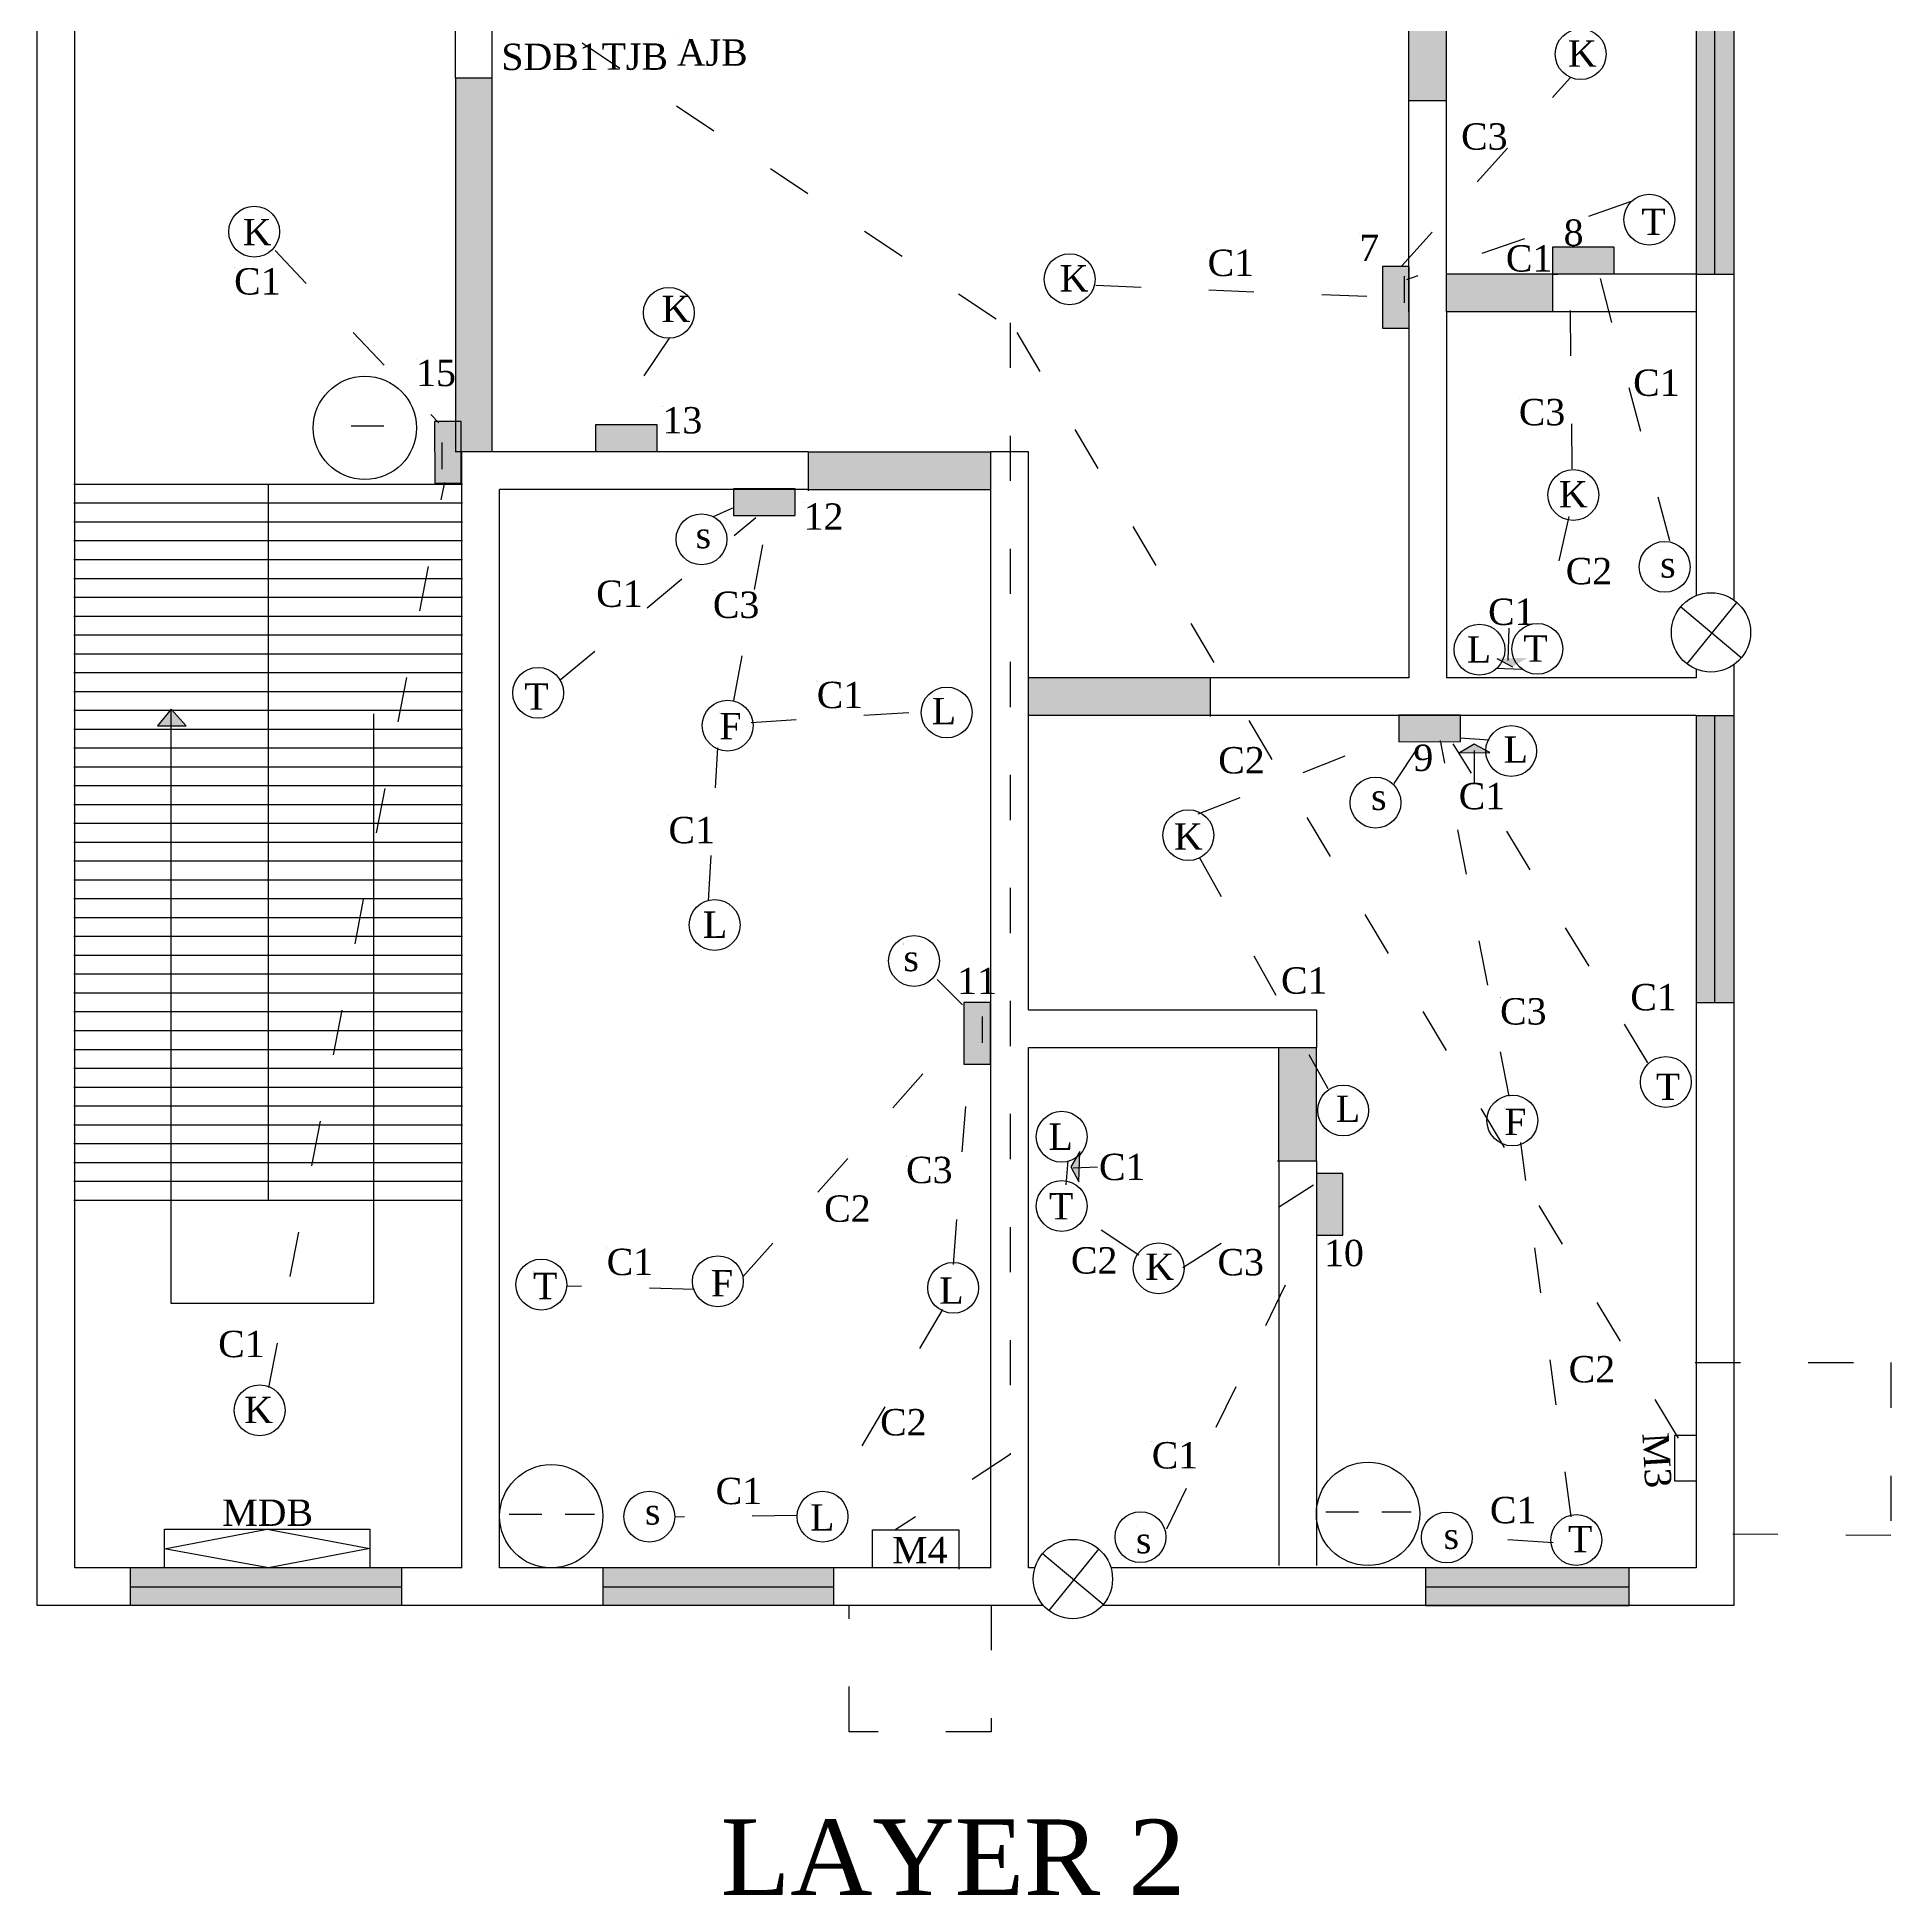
# Model space of a CAD drawing. Header units: inches. Extents: x 1 to 17879, y -3361 to 1909.
# Drawn here: x 3886.7 to 4378.8, y 852 to 1345 of the extents above; entities that cross this region are included whole.
import ezdxf

# ---------------------------------------------------------------- set-up
doc = ezdxf.new("R2010")
doc.units = ezdxf.units.IN
doc.header["$MEASUREMENT"] = 0
doc.linetypes.add('ACAD_ISO03W100', pattern=[30, 12, -18])

msp = doc.modelspace()

# ---------------------------------------------------------------- hatches: boundary and pattern name
for color, points in [(2, [(4260.85, 1383.97), (4255.07, 1383.97), (4250.85, 1383.97), (4250.85, 1328.2), (4260.85, 1328.2)]), (120, [(4337.07, 1369.37), (4337.07, 1383.97), (4327.07, 1383.97), (4327.07, 1369.37), (4327.07, 1282.17), (4337.07, 1282.17)]), (2, [(4007.35, 1334.17), (3997.75, 1334.17), (3997.75, 1234.97), (3999.45, 1234.97), (4007.35, 1234.97)]), (9, [(4305.35, 1289.27), (4288.98, 1289.27), (4288.98, 1282.24), (4301.64, 1282.24), (4305.35, 1282.24)]), (9, [(4250.88, 1267.79), (4250.88, 1284.16), (4243.85, 1284.16), (4243.85, 1271.5), (4243.85, 1267.79)]), (2, [(4288.96, 1282.17), (4260.85, 1282.17), (4260.85, 1272.17), (4288.96, 1272.17)]), (9, [(3999.23, 1226.63), (3999.23, 1243.01), (3992.2, 1243.01), (3992.2, 1230.35), (3992.2, 1226.63)]), (9, [(4051.3, 1242.16), (4034.92, 1242.16), (4034.92, 1235.14), (4047.58, 1235.14), (4051.3, 1235.14)]), (2, [(4139.81, 1234.97), (4091.36, 1234.97), (4091.36, 1224.97), (4139.81, 1224.97)]), (9, [(4087.91, 1225.16), (4071.53, 1225.16), (4071.53, 1218.14), (4084.19, 1218.14), (4087.91, 1218.14)]), (2, [(4198.1, 1174.97), (4149.81, 1174.97), (4149.81, 1164.97), (4198.1, 1164.97)]), (9, [(4264.53, 1165.08), (4248.15, 1165.08), (4248.15, 1158.05), (4260.81, 1158.05), (4264.53, 1158.05)]), (120, [(4337.07, 1164.97), (4327.07, 1164.97), (4327.07, 1088.81), (4337.07, 1088.81)]), (9, [(4139.72, 1072.46), (4139.72, 1088.83), (4132.69, 1088.83), (4132.69, 1076.17), (4132.69, 1072.46)]), (2, [(4226.28, 1076.87), (4216.28, 1076.87), (4216.28, 1046.74), (4226.28, 1046.74)]), (9, [(4233.33, 1027.08), (4233.33, 1043.46), (4226.3, 1043.46), (4226.3, 1030.8), (4226.3, 1027.08)]), (120, [(3983.41, 938.77), (3911.37, 938.77), (3911.37, 928.77), (3983.41, 928.77)]), (120, [(4098.07, 938.77), (4036.87, 938.77), (4036.87, 928.77), (4098.07, 928.77)]), (120, [(4309.35, 938.77), (4255.27, 938.77), (4255.27, 928.77), (4309.35, 928.77)])]:
    msp.add_hatch(color=color).paths.add_polyline_path(points)
at = {"linetype": 'ACAD_ISO03W100'}
for points in [[(4278.32, 1177.94), (4282.21, 1180.25), (4274.15, 1180.15)], [(4268.18, 1157.38), (4264.29, 1155.08), (4272.34, 1155.18)], [(4161.11, 1045.26), (4163.23, 1041.26), (4163.51, 1049.31)]]:
    msp.add_hatch(color=7, dxfattribs=at).paths.add_polyline_path(points)
h = msp.add_hatch(color=256)
h.paths.add_polyline_path([(3922.27, 1166.4), (3922.05, 1166.4), (3918.61, 1162.23), (3922.27, 1162.23)])
h.paths.add_polyline_path([(3922.51, 1166.4), (3922.27, 1166.4), (3922.27, 1162.23), (3926.26, 1162.23)])

# ---------------------------------------------------------------- linework, layer by layer
for p, q in [((4007.35, 1435.47), (4007.35, 1334.17)), ((3997.75, 1334.17), (3997.75, 1425.77)), ((4250.85, 1328.2), (4250.85, 1383.97)), ((4260.85, 1328.2), (4260.85, 1383.97)), ((4332.07, 1282.17), (4332.07, 1383.97)), ((4327.07, 1369.37), (4327.07, 1272.17)), ((4337.07, 1369.37), (4337.07, 1272.17)), ((3886.67, 1234.97), (3886.67, 1352.57)), ((3896.67, 1234.97), (3896.67, 1352.57)), ((4007.35, 1334.17), (3997.75, 1334.17)), ((3997.75, 1334.17), (3997.75, 1234.91)), ((4007.35, 1334.17), (4007.35, 1234.97)), ((4250.85, 1272.17), (4250.85, 1328.2)), ((4250.85, 1328.2), (4260.85, 1328.2)), ((4260.85, 1272.17), (4260.85, 1328.2)), ((4305.35, 1289.27), (4288.98, 1289.27)), ((4288.98, 1289.27), (4288.98, 1282.21)), ((4305.35, 1282.25), (4305.35, 1289.27)), ((4250.88, 1284.16), (4243.82, 1284.16)), ((4243.82, 1284.16), (4243.86, 1267.79)), ((4250.88, 1267.79), (4250.88, 1284.16)), ((4288.96, 1282.17), (4260.84, 1282.17)), ((4327.07, 1282.17), (4288.96, 1282.17)), ((4288.96, 1282.17), (4290.41, 1282.17)), ((4288.96, 1282.17), (4288.96, 1272.17)), ((4288.98, 1282.21), (4305.35, 1282.25)), ((4297.06, 1282.24), (4297.06, 1282.29)), ((4327.07, 1282.17), (4337.06, 1282.17)), ((4249.68, 1274.56), (4249.68, 1281.58)), ((4250.85, 1272.17), (4250.85, 1174.97)), ((4260.85, 1272.17), (4260.85, 1174.97)), ((4288.96, 1272.17), (4260.85, 1272.17)), ((4327.07, 1272.17), (4288.96, 1272.17)), ((4327.07, 1272.17), (4288.96, 1272.17)), ((4327.07, 1272.17), (4327.07, 1196.8)), ((4337.07, 1272.17), (4337.07, 1195.66)), ((4243.86, 1267.79), (4250.88, 1267.79)), ((3999.23, 1243.01), (3992.17, 1243.01)), ((3992.17, 1243.01), (3992.21, 1226.63)), ((3999.23, 1226.63), (3999.23, 1243.01)), ((3970.06, 1241.85), (3978.73, 1241.85)), ((4051.3, 1242.16), (4034.92, 1242.16)), ((4034.92, 1242.16), (4034.92, 1235.1)), ((4051.3, 1235.14), (4051.3, 1242.16)), ((3886.67, 933.77), (3886.67, 1234.97)), ((3896.67, 938.77), (3896.67, 1234.97)), ((3994.17, 1230.39), (3994.17, 1237.41)), ((3999.45, 1234.97), (3997.75, 1234.97)), ((3999.45, 938.77), (3999.45, 1234.97)), ((4091.36, 1234.97), (3999.45, 1234.97)), ((4043.01, 1235.14), (4043.01, 1235.18)), ((4091.36, 1234.97), (4091.36, 1224.61)), ((4091.36, 1234.97), (4139.81, 1234.97)), ((4139.81, 938.77), (4139.81, 1234.97)), ((4149.81, 1234.97), (4139.81, 1234.97)), ((4149.81, 1086.87), (4149.81, 1234.97)), ((3896.44, 1226.4), (3999.62, 1226.4)), ((3948.03, 1226.4), (3948.03, 1036.4)), ((3992.21, 1226.63), (3999.23, 1226.63)), ((4009.45, 938.77), (4009.45, 1224.97)), ((4091.36, 1224.97), (4009.45, 1224.97)), ((4087.91, 1225.16), (4071.53, 1225.16)), ((4071.53, 1225.16), (4071.53, 1218.1)), ((4087.91, 1218.14), (4087.91, 1225.16)), ((4091.36, 1224.97), (4139.81, 1224.97)), ((3896.44, 1221.4), (3999.62, 1221.4)), ((4071.53, 1218.1), (4087.91, 1218.1)), ((4079.62, 1218.14), (4079.62, 1218.18)), ((3896.44, 1216.4), (3999.62, 1216.4)), ((3896.44, 1211.4), (3999.62, 1211.4)), ((3896.44, 1206.4), (3999.62, 1206.4)), ((3896.44, 1201.4), (3999.62, 1201.4)), ((3896.44, 1196.4), (3999.62, 1196.4)), ((4339.07, 1180.29), (4322.9, 1193.85)), ((4324.71, 1178.75), (4337.9, 1195.03)), ((3896.44, 1191.4), (3999.62, 1191.4)), ((3896.44, 1186.4), (3999.62, 1186.4)), ((4331.03, 1187.06), (4331.03, 1187.06)), ((4331.03, 1187.06), (4331.03, 1187.06)), ((4331.03, 1187.06), (4331.03, 1187.06)), ((4331.03, 1187.06), (4331.03, 1187.06)), ((4331.03, 1187.06), (4331.03, 1187.06)), ((4331.03, 1187.06), (4331.03, 1187.06)), ((4331.03, 1187.06), (4331.03, 1187.06)), ((4331.03, 1187.06), (4331.03, 1187.06)), ((4331.03, 1187.06), (4331.03, 1187.06)), ((4331.03, 1187.06), (4331.03, 1187.06)), ((4331.03, 1187.06), (4331.03, 1187.06)), ((4331.03, 1187.06), (4331.03, 1187.06)), ((4331.03, 1187.06), (4331.03, 1187.06)), ((4331.03, 1187.06), (4331.03, 1187.06)), ((4331.03, 1187.06), (4331.03, 1187.06)), ((4331.03, 1187.06), (4331.03, 1187.06)), ((4331.03, 1187.06), (4331.03, 1187.06)), ((4331.03, 1187.06), (4331.03, 1187.06)), ((4331.03, 1187.06), (4331.03, 1187.06)), ((4331.03, 1187.06), (4331.03, 1187.06)), ((4331.03, 1187.06), (4331.03, 1187.06)), ((3896.44, 1181.4), (3999.62, 1181.4)), ((4337.07, 1178.45), (4337.07, 1174.97)), ((3896.44, 1176.4), (3999.62, 1176.4)), ((4198.1, 1174.97), (4149.77, 1174.97)), ((4250.85, 1174.97), (4198.1, 1174.97)), ((4198.1, 1174.97), (4198.1, 1164.69)), ((4327.07, 1174.97), (4260.85, 1174.97)), ((4327.07, 1177.31), (4327.07, 1174.97)), ((4337.07, 1174.97), (4337.07, 1078.97)), ((3896.44, 1171.4), (3999.62, 1171.4)), ((3896.44, 1166.4), (3999.62, 1166.4)), ((3922.27, 1166.66), (3918.61, 1162.23)), ((3922.27, 1008.99), (3922.27, 1166.66)), ((3926.26, 1162.23), (3922.27, 1166.66)), ((3976, 1165.43), (3976, 1008.99)), ((4198.1, 1164.97), (4149.76, 1164.97)), ((4327.07, 1164.97), (4198.1, 1164.97)), ((4264.53, 1165.08), (4248.15, 1165.08)), ((4248.15, 1165.08), (4248.15, 1158.02)), ((4264.53, 1158.06), (4264.53, 1165.08)), ((4327.07, 1164.97), (4327.07, 1078.97)), ((4327.07, 1164.97), (4337.07, 1164.97)), ((4332.07, 1088.81), (4332.07, 1164.97)), ((3896.44, 1161.4), (3999.62, 1161.4)), ((3918.61, 1162.23), (3918.61, 1162.23)), ((3918.61, 1162.23), (3926.26, 1162.23)), ((3896.44, 1156.4), (3999.62, 1156.4)), ((4248.15, 1158.02), (4264.53, 1158.06)), ((4256.23, 1158.05), (4256.23, 1158.1)), ((3896.44, 1151.4), (3999.62, 1151.4)), ((3896.44, 1146.4), (3999.62, 1146.4)), ((3896.44, 1141.4), (3999.62, 1141.4)), ((3896.44, 1136.4), (3999.62, 1136.4)), ((3896.44, 1131.4), (3999.62, 1131.4)), ((3896.44, 1126.4), (3999.62, 1126.4)), ((3896.44, 1121.4), (3999.62, 1121.4)), ((3896.44, 1116.4), (3999.62, 1116.4)), ((3896.44, 1111.4), (3999.62, 1111.4)), ((3896.44, 1106.4), (3999.62, 1106.4)), ((3896.44, 1101.4), (3999.62, 1101.4)), ((3896.44, 1096.4), (3999.62, 1096.4)), ((3896.44, 1091.4), (3999.62, 1091.4)), ((3896.44, 1086.4), (3999.62, 1086.4)), ((4139.72, 1088.83), (4132.66, 1088.83)), ((4132.66, 1088.83), (4132.7, 1072.46)), ((4137.66, 1078.09), (4137.66, 1085.11)), ((4139.72, 1072.46), (4139.72, 1088.83)), ((4149.81, 1086.87), (4226.28, 1086.87)), ((4226.28, 1086.87), (4226.28, 1076.87)), ((4327.07, 1088.81), (4337.07, 1088.81)), ((3896.44, 1081.4), (3999.62, 1081.4)), ((3896.44, 1076.4), (3999.62, 1076.4)), ((4149.81, 938.77), (4149.81, 1076.87)), ((4149.81, 1076.87), (4226.28, 1076.87)), ((4216.28, 1046.74), (4216.28, 1076.87)), ((4226.28, 1046.74), (4226.28, 1076.87)), ((4327.07, 1078.97), (4327.07, 938.77)), ((4337.07, 1078.97), (4337.07, 933.77)), ((3896.44, 1071.4), (3999.62, 1071.4)), ((4132.7, 1072.46), (4139.72, 1072.46)), ((3896.44, 1066.4), (3999.62, 1066.4)), ((3896.44, 1061.4), (3999.62, 1061.4)), ((3896.44, 1056.4), (3999.62, 1056.4)), ((3896.44, 1051.4), (3999.62, 1051.4)), ((3896.44, 1046.4), (3999.62, 1046.4)), ((4226.28, 1046.74), (4215.92, 1046.74)), ((4216.28, 1046.74), (4216.28, 939.41)), ((4226.28, 1046.74), (4226.28, 939.41)), ((3896.44, 1041.4), (3999.62, 1041.4)), ((4233.33, 1043.46), (4226.27, 1043.46)), ((4226.27, 1043.46), (4226.31, 1027.08)), ((4233.33, 1027.08), (4233.33, 1043.46)), ((3896.44, 1036.4), (3999.62, 1036.4)), ((4226.3, 1035.38), (4226.35, 1035.38)), ((4226.31, 1027.08), (4233.33, 1027.08)), ((3976, 1008.99), (3922.27, 1008.99)), ((4327.07, 973.92), (4321.35, 973.92)), ((4321.35, 973.92), (4321.35, 961.9)), ((4321.35, 961.9), (4327.08, 961.9)), ((4011.99, 953), (4020.65, 953)), ((4026.82, 953), (4034.65, 953)), ((4228.82, 953.64), (4237.49, 953.64)), ((4243.65, 953.64), (4251.48, 953.64)), ((3920.47, 938.67), (3920.47, 949.09)), ((3920.47, 949.09), (3975.03, 949.09)), ((3920.47, 943.88), (3947.75, 949.09)), ((3947.75, 949.09), (3975.03, 943.91)), ((3975.03, 949.09), (3975.03, 938.73)), ((4108.46, 938.77), (4108.46, 948.91)), ((4108.46, 948.91), (4131.33, 948.91)), ((4131.33, 948.91), (4131.33, 938.45)), ((3948.06, 938.77), (3920.47, 943.88)), ((3975.03, 943.91), (3948.06, 938.77)), ((4169.67, 929.05), (4153.5, 942.62)), ((4155.31, 927.51), (4168.5, 943.79)), ((3999.45, 938.77), (3896.67, 938.77)), ((3911.37, 938.77), (3911.37, 928.77)), ((3983.41, 938.77), (3983.41, 928.79)), ((4036.87, 938.77), (4009.45, 938.77)), ((4098.07, 938.77), (4036.87, 938.77)), ((4036.87, 938.77), (4036.87, 928.77)), ((4139.81, 938.77), (4098.07, 938.77)), ((4098.07, 938.77), (4098.07, 928.77)), ((4151.53, 938.77), (4149.81, 938.77)), ((4255.27, 938.77), (4171.72, 938.77)), ((4327.07, 938.77), (4255.27, 938.77)), ((4255.27, 938.77), (4255.27, 928.77)), ((4309.35, 929.07), (4309.35, 938.77)), ((3886.67, 928.77), (3886.67, 933.77)), ((3911.37, 933.77), (3983.41, 933.78)), ((4036.87, 933.77), (4098.07, 933.77)), ((4161.63, 935.82), (4161.63, 935.82)), ((4161.63, 935.82), (4161.63, 935.82)), ((4161.63, 935.82), (4161.63, 935.82)), ((4161.63, 935.82), (4161.63, 935.82)), ((4161.63, 935.82), (4161.63, 935.82)), ((4161.63, 935.82), (4161.63, 935.82)), ((4161.63, 935.82), (4161.63, 935.82)), ((4161.63, 935.82), (4161.63, 935.82)), ((4161.63, 935.82), (4161.63, 935.82)), ((4161.63, 935.82), (4161.63, 935.82)), ((4161.63, 935.82), (4161.63, 935.82)), ((4161.63, 935.82), (4161.63, 935.82)), ((4161.63, 935.82), (4161.63, 935.82)), ((4161.63, 935.82), (4161.63, 935.82)), ((4161.63, 935.82), (4161.63, 935.82)), ((4161.63, 935.82), (4161.63, 935.82)), ((4161.63, 935.82), (4161.63, 935.82)), ((4161.63, 935.82), (4161.63, 935.82)), ((4161.63, 935.82), (4161.63, 935.82)), ((4161.63, 935.82), (4161.63, 935.82)), ((4161.63, 935.82), (4161.63, 935.82)), ((4255.27, 933.77), (4309.35, 933.77)), ((4337.07, 933.77), (4337.07, 928.77)), ((3891.67, 928.77), (3886.67, 928.77)), ((4036.87, 928.77), (3891.67, 928.77)), ((4098.07, 928.77), (4036.87, 928.77)), ((4153.82, 928.77), (4098.07, 928.77)), ((4255.27, 928.77), (4169.43, 928.77)), ((4332.07, 928.77), (4255.27, 928.77)), ((4255.27, 928.77), (4309.35, 928.77)), ((4309.35, 928.77), (4309.35, 929.07)), ((4337.07, 928.77), (4332.07, 928.77))]:
    msp.add_line(p, q)
at = {"color": 3, "linetype": 'ACAD_ISO03W100'}
for p, q in [((4031.4, 1343.48), (4146.71, 1266.63)), ((4144.96, 1269.25), (4144.96, 968.84)), ((4146.71, 1266.63), (4322.31, 973.2)), ((4144.96, 968.84), (4114.39, 948.75))]:
    msp.add_line(p, q, dxfattribs=at)
at = {"linetype": 'ACAD_ISO03W100'}
for p, q in [((4248.98, 1284.31), (4293.68, 1334.24)), ((4309.83, 1301.4), (4250.17, 1280.6)), ((3949.85, 1288.38), (3993.35, 1242.65)), ((4294.2, 1230.45), (4293.59, 1282.25)), ((4320.11, 1211.34), (4300.99, 1283.49)), ((4167.74, 1279.17), (4243.62, 1276.09)), ((4054.45, 1265.13), (4039.07, 1242.35)), ((3948.15, 986.63), (3994.86, 1226.81)), ((4066.25, 1217.78), (4071.32, 1220.07)), ((4071.59, 1169), (4080.8, 1217.97)), ((4293.32, 1217.78), (4287, 1190.07)), ((4025.53, 1174.44), (4077.45, 1217.55)), ((4277.38, 1188.22), (4277.14, 1179.61)), ((4274.15, 1180.15), (4278.32, 1177.94)), ((4280.89, 1177.22), (4273.93, 1177.46)), ((4076.19, 1163.14), (4122.25, 1166.07)), ((4194.87, 1138.88), (4248.65, 1160.04)), ((4272.11, 1158.48), (4264.39, 1158.94)), ((4064.89, 1115.84), (4067.4, 1156.44)), ((4246.96, 1146.92), (4254.16, 1157.93)), ((4277.45, 1063.94), (4259.24, 1158.35)), ((4314.3, 1072.83), (4262.63, 1157.5)), ((4268.18, 1157.38), (4264.29, 1155.08)), ((4264.29, 1155.08), (4272.34, 1155.18)), ((4272.34, 1155.18), (4268.18, 1157.38)), ((4268.28, 1147.11), (4268.28, 1155.72)), ((4195.12, 1127.44), (4229.29, 1066.05)), ((4125.6, 1094.91), (4132.3, 1088.21)), ((4074.04, 1016.01), (4132.42, 1081.81)), ((4129.93, 1019.32), (4134.07, 1072.71)), ((4293.9, 952.35), (4280.55, 1051.64)), ((4159.87, 1040.43), (4160.41, 1046.83)), ((4163.51, 1049.31), (4161.11, 1045.26)), ((4161.11, 1045.26), (4163.23, 1041.26)), ((4163.23, 1041.26), (4163.51, 1049.31)), ((4168.2, 1045.11), (4161.69, 1044.83)), ((4190.84, 1018.54), (4225.55, 1040.43)), ((4179.1, 1021.74), (4164.68, 1031.35)), ((4186.57, 949.14), (4225.55, 1029.22)), ((4061.21, 1012.7), (4027.26, 1013.52)), ((4127.03, 1007.32), (4098.06, 958.48)), ((4326.86, 993.25), (4378.79, 993.25)), ((4378.79, 993.25), (4378.79, 947.4)), ((4088.53, 952.69), (4055.83, 952.27)), ((4289.1, 945.41), (4266.67, 947.01)), ((4378.79, 947.4), (4326.86, 947.86)), ((4102.22, 895.28), (4102.22, 928.91)), ((4139.94, 928.91), (4139.94, 895.28)), ((4139.94, 895.28), (4102.22, 895.28))]:
    msp.add_line(p, q, dxfattribs=at)
for centre, radius in [((4296.44, 1340.52), 6.75), ((4314.66, 1296.6), 6.75), ((3944.3, 1293.4), 6.75), ((4160.76, 1280.78), 6.75), ((4054.36, 1271.88), 6.75), ((3973.68, 1241.33), 13.71), ((4294.49, 1223.53), 6.75), ((4063.05, 1211.77), 6.75), ((4318.76, 1204.44), 6.75), ((4331.03, 1187.06), 10.52), ((4269.59, 1182.46), 6.75), ((4284.95, 1182.68), 6.75), ((4019.66, 1171), 6.75), ((4069.99, 1162.32), 6.75), ((4128.14, 1165.79), 6.75), ((4277.99, 1155.57), 6.75), ((4241.98, 1141.89), 6.75), ((4192.28, 1133.25), 6.75), ((4066.52, 1109.4), 6.75), ((4119.46, 1099.86), 6.75), ((4319.04, 1067.73), 6.75), ((4233.4, 1060.17), 6.75), ((4278.31, 1057.53), 6.75), ((4158.68, 1053.2), 6.75), ((4158.68, 1034.82), 6.75), ((4020.53, 1013.97), 6.75), ((4067.39, 1014.84), 6.75), ((4184.42, 1018.28), 6.75), ((4129.87, 1013.1), 6.75), ((3945.72, 980.59), 6.75), ((4239.99, 953.12), 13.71), ((4023.16, 952.48), 13.71), ((4049.17, 952.38), 6.75), ((4095.16, 952.38), 6.75), ((4179.59, 946.95), 6.75), ((4260.9, 946.86), 6.75), ((4295.3, 946.18), 6.75), ((4161.63, 935.82), 10.52)]:
    msp.add_circle(centre, radius)

# ---------------------------------------------------------------- texts
at = {"linetype": 'ACAD_ISO03W100', "attachment_point": 1}
for s, insert, char_height, width in [('s{\\fTimes New Roman|b0|i0|c0|p18;\\H35x;\\PSDB1}', (4009.9, 1343.64), 0.2, 15.518), ('s{\\fTimes New Roman|b0|i0|c0|p18;\\H35x;\\PTJB}', (4036.52, 1343.7), 0.2, 15.518), ('s{\\fTimes New Roman|b0|i0|c0|p18;\\H35x;\\PAJB}', (4056.49, 1344.78), 0.2, 15.518), ('s{\\fTimes New Roman|b0|i0|c0|p18;\\H35x;\\PK}', (4293.04, 1344.51), 0.2, 15.518), ('s{\\fTimes New Roman|b0|i0|c0|p18;\\H35x;\\PC3}', (4264.69, 1322.5), 0.2, 15.518), ('s{\\fTimes New Roman|b0|i0|c0|p18;\\H35x;\\PK}', (3941.25, 1297.13), 0.2, 15.518), ('{\\C1;s\\fTimes New Roman|b0|i0|c0|p18;\\H35x;\\P8}', (4291.91, 1296.97), 0.2, 15.518), ('s{\\fTimes New Roman|b0|i0|c0|p18;\\H35x;\\PT}', (4312.55, 1299.86), 0.2, 15.518), ('{\\C1;s\\fTimes New Roman|b0|i0|c0|p18;\\H35x;\\P7}', (4237.66, 1292.96), 0.2, 15.518), ('s{\\fTimes New Roman|b0|i0|c0|p18;\\H35x;\\PC1}', (4197.41, 1288.97), 0.2, 15.518), ('s{\\fTimes New Roman|b0|i0|c0|p18;\\H35x;\\PC1}', (4276.58, 1290.15), 0.2, 15.518), ('s{\\fTimes New Roman|b0|i0|c0|p18;\\H35x;\\PC1}', (3938.96, 1284.06), 0.2, 15.518), ('s{\\fTimes New Roman|b0|i0|c0|p18;\\H35x;\\PK}', (4158.13, 1284.86), 0.2, 15.518), ('s{\\fTimes New Roman|b0|i0|c0|p18;\\H35x;\\PK}', (4052.45, 1276.73), 0.2, 15.518), ('{\\C1;s\\fTimes New Roman|b0|i0|c0|p18;\\H35x;\\P15}', (3987.28, 1259.75), 0.2, 15.518), ('s{\\fTimes New Roman|b0|i0|c0|p18;\\H35x;\\PC1}', (4310.37, 1257.16), 0.2, 15.518), ('s{\\fTimes New Roman|b0|i0|c0|p18;\\H35x;\\PC3}', (4280.02, 1249.35), 0.2, 15.518), ('{\\C1;s\\fTimes New Roman|b0|i0|c0|p18;\\H35x;\\P13}', (4052.67, 1247.19), 0.2, 15.518), ('s{\\fTimes New Roman|b0|i0|c0|p18;\\H35x;\\PK}', (4290.65, 1227.55), 0.2, 15.518), ('{\\C1;s\\fTimes New Roman|b0|i0|c0|p18;\\H35x;\\P12}', (4090.16, 1221.63), 0.2, 15.518), ('s{\\fTimes New Roman|b0|i0|c0|p18;\\H35x;\\Ps}', (4061.47, 1216.73), 0.2, 15.518), ('s{\\fTimes New Roman|b0|i0|c0|p18;\\H35x;\\Ps}', (4317.54, 1208.93), 0.2, 15.518), ('s{\\fTimes New Roman|b0|i0|c0|p18;\\H35x;\\PC2}', (4292.47, 1207.16), 0.2, 15.518), ('s{\\fTimes New Roman|b0|i0|c0|p18;\\H35x;\\PC1}', (4035.08, 1201.16), 0.2, 15.518), ('s{\\fTimes New Roman|b0|i0|c0|p18;\\H35x;\\PC3}', (4066.06, 1198.22), 0.2, 15.518), ('s{\\fTimes New Roman|b0|i0|c0|p18;\\H35x;\\PC1}', (4271.86, 1196.36), 0.2, 15.518), ('s{\\fTimes New Roman|b0|i0|c0|p18;\\H35x;\\PL}', (4266.19, 1186.35), 0.2, 15.518), ('s{\\fTimes New Roman|b0|i0|c0|p18;\\H35x;\\PT}', (4281.22, 1186.59), 0.2, 15.518), ('s{\\fTimes New Roman|b0|i0|c0|p18;\\H35x;\\PT}', (4016, 1173.86), 0.2, 15.518), ('s{\\fTimes New Roman|b0|i0|c0|p18;\\H35x;\\PC1}', (4093.63, 1174.29), 0.2, 15.518), ('s{\\fTimes New Roman|b0|i0|c0|p18;\\H35x;\\PL}', (4124.18, 1170.01), 0.2, 15.518), ('s{\\fTimes New Roman|b0|i0|c0|p18;\\H35x;\\PF}', (4067.79, 1166), 0.2, 15.518), ('s{\\fTimes New Roman|b0|i0|c0|p18;\\H35x;\\PL}', (4275.99, 1159.78), 0.2, 15.518), ('s{\\fTimes New Roman|b0|i0|c0|p18;\\H35x;\\PC2}', (4200.22, 1156.96), 0.2, 15.518), ('{\\C1;s\\fTimes New Roman|b0|i0|c0|p18;\\H35x;\\P9}', (4252.02, 1157.62), 0.2, 15.518), ('s{\\fTimes New Roman|b0|i0|c0|p18;\\H35x;\\Ps}', (4240.8, 1147.25), 0.2, 15.518), ('s{\\fTimes New Roman|b0|i0|c0|p18;\\H35x;\\PC1}', (4264.06, 1147.45), 0.2, 15.518), ('s{\\fTimes New Roman|b0|i0|c0|p18;\\H35x;\\PC1}', (4054.28, 1138.43), 0.2, 15.518), ('s{\\fTimes New Roman|b0|i0|c0|p18;\\H35x;\\PK}', (4188.46, 1136.72), 0.2, 15.518), ('s{\\fTimes New Roman|b0|i0|c0|p18;\\H35x;\\PL}', (4063.43, 1113.32), 0.2, 15.518), ('s{\\fTimes New Roman|b0|i0|c0|p18;\\H35x;\\Ps}', (4116.65, 1104.48), 0.2, 15.518), ('{\\C1;s\\fTimes New Roman|b0|i0|c0|p18;\\H35x;\\P11}', (4130.93, 1098.39), 0.2, 15.518), ('s{\\fTimes New Roman|b0|i0|c0|p18;\\H35x;\\PC1}', (4216.89, 1098.51), 0.2, 15.518), ('s{\\fTimes New Roman|b0|i0|c0|p18;\\H35x;\\PC3}', (4275.04, 1090.32), 0.2, 15.518), ('s{\\fTimes New Roman|b0|i0|c0|p18;\\H35x;\\PC1}', (4309.62, 1094.09), 0.2, 15.518), ('s{\\fTimes New Roman|b0|i0|c0|p18;\\H35x;\\PT}', (4316.39, 1070.3), 0.2, 15.518), ('s{\\fTimes New Roman|b0|i0|c0|p18;\\H35x;\\PL}', (4231.45, 1064.46), 0.2, 15.518), ('s{\\fTimes New Roman|b0|i0|c0|p18;\\H35x;\\PF}', (4276.18, 1060.98), 0.2, 15.518), ('s{\\fTimes New Roman|b0|i0|c0|p18;\\H35x;\\PL}', (4155.17, 1057.06), 0.2, 15.518), ('s{\\fTimes New Roman|b0|i0|c0|p18;\\H35x;\\PC3}', (4117.35, 1048.23), 0.2, 15.518), ('s{\\fTimes New Roman|b0|i0|c0|p18;\\H35x;\\PC1}', (4168.56, 1049.03), 0.2, 15.518), ('s{\\fTimes New Roman|b0|i0|c0|p18;\\H35x;\\PC2}', (4095.61, 1037.98), 0.2, 15.518), ('s{\\fTimes New Roman|b0|i0|c0|p18;\\H35x;\\PT}', (4155.3, 1038.58), 0.2, 15.518), ('{\\C1;s\\fTimes New Roman|b0|i0|c0|p18;\\H35x;\\P10}', (4228.3, 1026.18), 0.2, 15.518), ('s{\\fTimes New Roman|b0|i0|c0|p18;\\H35x;\\PC1}', (4037.87, 1023.83), 0.2, 15.518), ('s{\\fTimes New Roman|b0|i0|c0|p18;\\H35x;\\PC2}', (4161.12, 1024.23), 0.2, 15.518), ('s{\\fTimes New Roman|b0|i0|c0|p18;\\H35x;\\PK}', (4180.85, 1022.55), 0.2, 15.518), ('s{\\fTimes New Roman|b0|i0|c0|p18;\\H35x;\\PC3}', (4200.02, 1023.75), 0.2, 15.518), ('s{\\fTimes New Roman|b0|i0|c0|p18;\\H35x;\\PT}', (4018.33, 1017.42), 0.2, 15.518), ('s{\\fTimes New Roman|b0|i0|c0|p18;\\H35x;\\PF}', (4065.56, 1018.16), 0.2, 15.518), ('s{\\fTimes New Roman|b0|i0|c0|p18;\\H35x;\\PL}', (4126.18, 1016.2), 0.2, 15.518), ('s{\\fTimes New Roman|b0|i0|c0|p18;\\H35x;\\PC1}', (3934.73, 1002.04), 0.2, 15.518), ('s{\\fTimes New Roman|b0|i0|c0|p18;\\H35x;\\PC2}', (4293.25, 995.35), 0.2, 15.518), ('s{\\fTimes New Roman|b0|i0|c0|p18;\\H35x;\\PK}', (3941.65, 984.53), 0.2, 15.518), ('s{\\fTimes New Roman|b0|i0|c0|p18;\\H35x;\\PC2}', (4110.47, 981.28), 0.2, 15.518), ('s{\\fTimes New Roman|b0|i0|c0|p18;\\H35x;\\PC1}', (4182.57, 972.5), 0.2, 15.518), ('s{\\fTimes New Roman|b0|i0|c0|p18;\\H35x;\\PC1}', (4066.8, 963.03), 0.2, 15.518), ('s{\\fTimes New Roman|b0|i0|c0|p18;\\H35x;\\PMDB}', (3935.82, 957.26), 0.2, 15.518), ('s{\\fTimes New Roman|b0|i0|c0|p18;\\H35x;\\Ps}', (4048.02, 957.61), 0.2, 15.518), ('s{\\fTimes New Roman|b0|i0|c0|p18;\\H35x;\\PC1}', (4272.34, 957.96), 0.2, 15.518), ('s{\\fTimes New Roman|b0|i0|c0|p18;\\H35x;\\PL}', (4091.87, 956.01), 0.2, 15.518), ('s{\\fTimes New Roman|b0|i0|c0|p18;\\H35x;\\PM4}', (4113.68, 947.32), 0.2, 15.518), ('s{\\fTimes New Roman|b0|i0|c0|p18;\\H35x;\\Ps}', (4178.35, 949.98), 0.2, 15.518), ('s{\\fTimes New Roman|b0|i0|c0|p18;\\H35x;\\Ps}', (4260.03, 951.16), 0.2, 15.518), ('s{\\fTimes New Roman|b0|i0|c0|p18;\\H35x;\\PT}', (4293.1, 950.26), 0.2, 15.518), ('{\\fTimes New Roman|b0|i0|c0|p18;LAYER 2}', (4068.16, 872.01), 20, 199.8573)]:
    msp.add_mtext(s, dxfattribs=dict(at, insert=insert, char_height=char_height, width=width))
at = {"linetype": 'ACAD_ISO03W100', "insert": (4320.12, 974.9), "char_height": 0.2, "width": 15.518, "attachment_point": 1, "rotation": 273.3053}
msp.add_mtext('s{\\fTimes New Roman|b0|i0|c0|p18;\\H35x;\\PM3}', dxfattribs=at)

doc.saveas('drawing.dxf')
